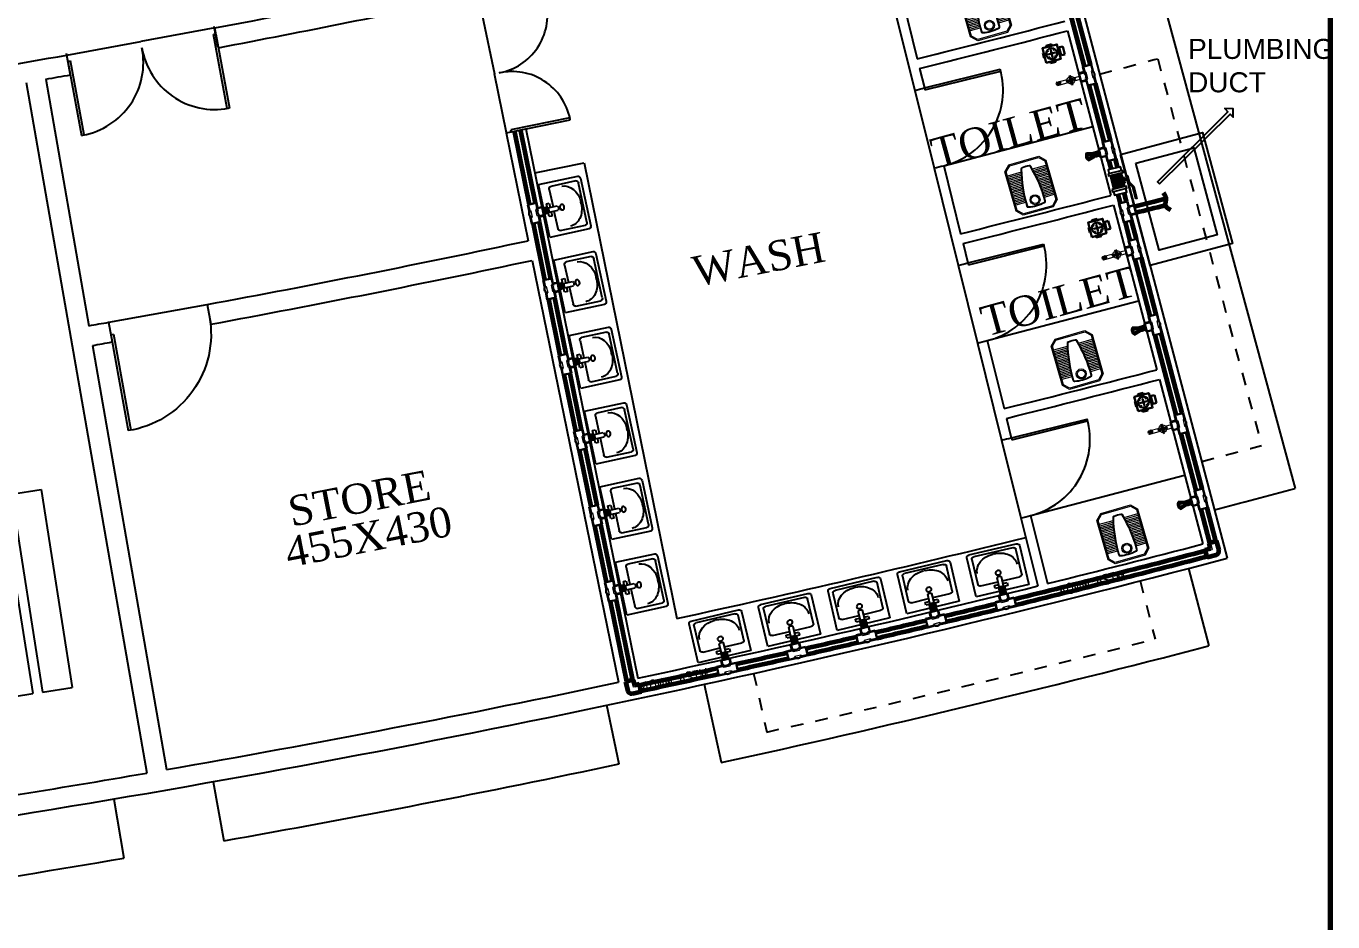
# Model space of a CAD drawing. Header units: metres. Extents: x 159409 to 239023, y 50504 to 95165.
# Drawn here: x 205505 to 206810, y 74891 to 75786 of the extents above; entities that cross this region are included whole.
import ezdxf
from ezdxf.enums import TextEntityAlignment as Align

# ---------------------------------------------------------------- set-up
doc = ezdxf.new("R2010")
doc.units = ezdxf.units.M
doc.header["$MEASUREMENT"] = 0
doc.set_wipeout_variables(frame=1)
doc.linetypes.add('CONTINU', pattern=[0])
doc.linetypes.add('HIDDEN', pattern=[0.125, 0.0625, -0.0625])
for name, color, linetype, lineweight in [('_Annotations', 1, 'Continuous', 25), ('cad-block.com', 7, 'Continuous', 5), ('RJ- ANGLEValve', 1, 'Continuous', 25), ('RJ- D - TEXT', 7, 'Continuous', 20), ('RJ- DRA- FLOOR TRAP', 8, 'Continuous', 30), ('RJ- DRA-WASTE PIPE', 130, 'Continuous', 30), ('RJ- WS - SOLAR HW', 232, 'Continuous', 30), ('RJ- WS- COLD WATER', 152, 'Continuous', 30)]:
    doc.layers.add(name, color=color, linetype=linetype, lineweight=lineweight)
doc.layers.add('A-TEXT', color=3, linetype='Continuous')
doc.layers.add('SANTEH', color=7, linetype='Continuous')
doc.styles.add('RJ', font='romans.shx')
doc.styles.get("Standard").update_dxf_attribs({"font": 'times.ttf', "height": 18})
doc.styles.add('Standard 360', font='arial.ttf')

# ---------------------------------------------------------------- blocks, each defined once
blk = doc.blocks.new('fgds')
at = {"color": 253, "ltscale": 8}
for p, q in [((-348.363, -122.88), (-346.363, -122.88)), ((-348.363, -122.88), (-348.363, -123.33)), ((-346.363, -122.88), (-346.363, -123.33)), ((-348.363, -123.33), (-346.363, -123.33)), ((-348.363, -123.43), (-346.363, -123.43)), ((-348.363, -123.43), (-348.363, -123.73)), ((-346.363, -123.43), (-346.363, -123.73)), ((-348.363, -123.73), (-346.363, -123.73))]:
    blk.add_line(p, q, dxfattribs=at)
blk = doc.blocks.new('rser')
at = {"color": 2}
for p in [(-0.986, 6.93, 9945.752), (-0.986, 5.78, 9945.752), (-0.986, 4.63, 9945.752), (-0.986, 3.48, 9945.752)]:
    blk.add_blockref('fgds', p, dxfattribs=at)
blk = doc.blocks.new('RYTRTRTRTRT')
at = {"color": 8}
for p, q in [((42.518, 61.153), (42.518, 61.753)), ((42.518, 61.753), (42.538, 61.753)), ((42.538, 61.753), (42.538, 61.153)), ((43.718, 61.753), (43.698, 61.753)), ((43.698, 61.753), (43.698, 61.153)), ((43.718, 61.153), (43.718, 61.753)), ((42.518, 61.153), (42.538, 61.153)), ((42.518, 61.103), (43.118, 61.103)), ((43.718, 61.103), (43.118, 61.103)), ((43.718, 61.153), (43.698, 61.153))]:
    blk.add_line(p, q, dxfattribs=at)
for centre, start, end in [((42.528, 61.163), 359.0371, 90), ((43.708, 61.163), 90, 180.9629)]:
    blk.add_arc(centre, 0.59, start, end, dxfattribs=at)
blk = doc.blocks.new('FEGREGRE')
at = {"color": 20, "ltscale": 10}
for p, q in [((357183.6, 114115.5, 0.8), (357203.7, 114038.1, 0.4)), ((356717.1, 113921.6, 0.4), (356700.3, 113999.7, 0.4)), ((356615.1, 113920.1, 0.4), (356602.6, 113978.8, 0.4)), ((356209.8, 113902.5, 0.4), (356220.3, 113843.4, 0.4)), ((356110.4, 113885.1, 0.4), (356120.5, 113826, 0.4))]:
    blk.add_line(p, q, dxfattribs=at)
for centre, radius, start, end in [((353970.4, 126473.1, 0.4), 12848.5, 282.34342, 284.575), ((353970.4, 126473.1, 0.4), 12828.5, 280.10083, 281.89721), ((353970.3, 126473.1, 0.4), 12828.5, 277.85338, 279.64858)]:
    blk.add_arc(centre, radius, start, end, dxfattribs=at)
blk = doc.blocks.new('TRTH')
at = {"color": 42, "ltscale": 8}
for p, q in [((-589.839, -68.759), (-589.839, -67.98)), ((-589.819, -68.759), (-589.819, -67.979)), ((-589.839, -68.759), (-589.819, -68.759)), ((-589.839, -68.859), (-589.039, -68.859))]:
    blk.add_line(p, q, dxfattribs=at)
blk.add_arc((-589.819, -68.759), 0.78, 0, 91.4693, dxfattribs=at)
blk = doc.blocks.new('Rac7')
at = {"color": 0}
for p, q in [((-39501, -24232), (-39501, -23830)), ((-39474, -23808), (-38988, -23808)), ((-39457, -23859), (-39457, -24115)), ((-39032, -23838), (-39430, -23838)), ((-39221, -23855), (-39241, -23855)), ((-39005, -24115), (-39005, -23859)), ((-39005, -23859), (-39005, -23859)), ((-38961, -23830), (-38961, -24232)), ((-39430, -24136), (-39253, -24136)), ((-39253, -24186), (-39253, -24094)), ((-39209, -24186), (-39209, -24094)), ((-39209, -24136), (-39032, -24136)), ((-38961, -24232), (-39501, -24232)), ((-39297, -24164), (-39253, -24164)), ((-39297, -24194), (-39297, -24164)), ((-39165, -24194), (-39297, -24194)), ((-39253, -24186), (-39209, -24186)), ((-39209, -24164), (-39165, -24164)), ((-39165, -24164), (-39165, -24194))]:
    blk.add_line(p, q, dxfattribs=at)
at = {"color": 0, "extrusion": (0, 0, -1)}
for centre, major_axis, start_param, end_param in [((-39474, -23830), (-27, 0), 0, 1.570796), ((-39430, -23859), (-27, 0), 0, 1.570796), ((-39241, -24007), (-194, 0), 0, 1.570796), ((-39221, -24007), (-194, 0), 1.570796, 3.141593), ((-39032, -23859), (-27, 0), 1.570796, 3.141593), ((-38988, -23830), (-27, 0), 1.570796, 3.141593), ((-39430, -24115), (-27, 0), -1.570796, 0), ((-39231, -24104), (-25.3, 0), 0.552816, 2.588777), ((-39032, -24115), (-27, 0), -3.141593, -1.570796)]:
    blk.add_ellipse(centre, major_axis=major_axis, ratio=0.785714, start_param=start_param, end_param=end_param, dxfattribs=at)
blk.add_ellipse((-39231, -24048), major_axis=(-27.9, 0), ratio=0.785714, dxfattribs=at)
blk = doc.blocks.new('A$C48064110')
at = {"lineweight": 5}
for p, q in [((0, 0.467), (0.057, 0.524)), ((0.057, 0.524), (0.367, 0.524)), ((0.367, 0.524), (0.424, 0.467)), ((0, 0.057), (0, 0.467)), ((0.012, 0.462), (0.062, 0.512)), ((0.012, 0.062), (0.012, 0.462)), ((0.114, 0.408), (0.012, 0.408)), ((0.114, 0.392), (0.012, 0.392)), ((0.062, 0.512), (0.362, 0.512)), ((0.31, 0.408), (0.412, 0.408)), ((0.31, 0.392), (0.412, 0.392)), ((0.362, 0.512), (0.412, 0.462)), ((0.412, 0.462), (0.412, 0.062)), ((0.424, 0.467), (0.424, 0.057)), ((0.115, 0.376), (0.012, 0.376)), ((0.115, 0.36), (0.012, 0.36)), ((0.116, 0.344), (0.012, 0.344)), ((0.117, 0.328), (0.012, 0.328)), ((0.119, 0.312), (0.012, 0.312)), ((0.12, 0.296), (0.012, 0.296)), ((0.122, 0.28), (0.012, 0.28)), ((0.124, 0.264), (0.012, 0.264)), ((0.3, 0.264), (0.412, 0.264)), ((0.302, 0.28), (0.412, 0.28)), ((0.304, 0.296), (0.412, 0.296)), ((0.305, 0.312), (0.412, 0.312)), ((0.307, 0.328), (0.412, 0.328)), ((0.308, 0.344), (0.412, 0.344)), ((0.309, 0.376), (0.412, 0.376)), ((0.309, 0.36), (0.412, 0.36)), ((0.126, 0.248), (0.012, 0.248)), ((0.128, 0.232), (0.012, 0.232)), ((0.13, 0.216), (0.012, 0.216)), ((0.133, 0.2), (0.012, 0.2)), ((0.136, 0.184), (0.012, 0.184)), ((0.139, 0.168), (0.012, 0.168)), ((0.142, 0.152), (0.012, 0.152)), ((0.145, 0.136), (0.012, 0.136)), ((0.279, 0.136), (0.412, 0.136)), ((0.282, 0.152), (0.412, 0.152)), ((0.285, 0.168), (0.412, 0.168)), ((0.288, 0.184), (0.412, 0.184)), ((0.291, 0.2), (0.412, 0.2)), ((0.294, 0.216), (0.412, 0.216)), ((0.296, 0.232), (0.412, 0.232)), ((0.298, 0.248), (0.412, 0.248)), ((0.057, 0), (0, 0.057)), ((0.149, 0.12), (0.012, 0.12)), ((0.153, 0.104), (0.012, 0.104)), ((0.062, 0.012), (0.012, 0.062)), ((0.367, 0), (0.057, 0)), ((0.362, 0.012), (0.062, 0.012)), ((0.271, 0.104), (0.412, 0.104)), ((0.275, 0.12), (0.412, 0.12)), ((0.412, 0.062), (0.362, 0.012)), ((0.424, 0.057), (0.367, 0))]:
    blk.add_line(p, q, dxfattribs=at)
for radius in [0.05, 0.038]:
    blk.add_circle((0.212, 0.407), radius, dxfattribs=at)
for centre, radius, start, end in [((0.129, 0.447), 0.015, 90, 187.125), ((1.449, 0.424), 1.335, 179.0958, 195.1543), ((0.129, 0.447), 0.008, 85.2938, 190.1027), ((1.449, 0.424), 1.328, 179.0713, 195.1788), ((0.212, 0.09), 0.381, 77.4091, 102.5909), ((0.212, 0.09), 0.374, 77.2725, 102.7275), ((-1.025, 0.424), 1.328, 344.8212, 0.9287), ((-1.025, 0.424), 1.335, 344.8457, 0.9042), ((0.295, 0.447), 0.008, 349.8973, 94.7062), ((0.295, 0.447), 0.015, 352.875, 90), ((0.175, 0.077), 0.015, 187.125, 270), ((0.175, 0.077), 0.008, 184.1473, 273.2179), ((0.212, 0.305), 0.245, 261.386, 278.614), ((0.212, 0.305), 0.238, 261.2402, 278.7598), ((0.249, 0.077), 0.008, 266.7821, 355.8527), ((0.249, 0.077), 0.015, 270, 352.875)]:
    blk.add_arc(centre, radius, start, end, dxfattribs=at)
blk = doc.blocks.new('Floor trap-3')
at = {"layer": 'RJ- DRA- FLOOR TRAP', "color": 8, "lineweight": 0}
for p, q in [((-7.5, 1.8), (-9, 1.8)), ((-3.8, 9.1), (-3.8, 12.5)), ((-3.8, 9.1), (3.7, 9.1)), ((-3.8, 9.1), (-3.4, 8.7)), ((-3.4, 8.7), (3.4, 8.7)), ((-3.4, 8.7), (-3.4, 7.5)), ((3.7, 9.1), (3.4, 8.7)), ((3.4, 8.7), (3.4, 7.5)), ((3.7, 9.1), (3.7, 12.5)), ((7.5, 1.8), (9, 1.8)), ((-7.5, -3.2), (-9, -3.2)), ((-2.5, -7.5), (-2.5, -8.3)), ((2.5, -7.5), (2.5, -8.3)), ((7.5, -3.2), (9, -3.2))]:
    blk.add_line(p, q, dxfattribs=at)
at = {"layer": 'RJ- DRA- FLOOR TRAP', "color": 11, "lineweight": 30}
for p, q in [((-3.6, 0), (3.6, 0)), ((0, 3.6), (0, -3.6))]:
    blk.add_line(p, q, dxfattribs=at)
at = {"layer": 'RJ- DRA- FLOOR TRAP', "color": 126, "lineweight": 30}
blk.add_lwpolyline([(7.5, -7.5), (7.5, 7.5), (-7.5, 7.5), (-7.5, -7.5)], close=True, dxfattribs=at)
blk.add_circle((0, 0), 5.5, dxfattribs=at)
at = {"layer": 'RJ- DRA- FLOOR TRAP', "lineweight": 30, "extrusion": (0, 0, -1)}
for centre, major_axis, start_param, end_param in [((-4.6, 0), (-0.165, 0.165), 3.141593, 9.424778), ((-3.2, 3.2), (0.165, 0.165), 4.712389, 10.995574), ((0, 4.6), (-0.165, 0.165), 3.141593, 9.424778), ((3.2, 3.2), (-0.165, 0.165), 3.141593, 9.424778), ((4.6, 0), (0.165, 0.165), 4.712389, 10.995574)]:
    blk.add_ellipse(centre, major_axis=major_axis, ratio=1, start_param=start_param, end_param=end_param, dxfattribs=at)
at = {"layer": 'RJ- DRA- FLOOR TRAP', "lineweight": 30}
for centre, major_axis, start_param, end_param in [((-3.2, -3.2), (0.165, -0.165), 4.712389, 10.995574), ((0, -4.6), (-0.165, -0.165), 3.141593, 9.424778), ((3.2, -3.2), (-0.165, -0.165), 3.141593, 9.424778)]:
    blk.add_ellipse(centre, major_axis=major_axis, ratio=1, start_param=start_param, end_param=end_param, dxfattribs=at)
at = {"layer": 'RJ- DRA-WASTE PIPE', "lineweight": 30}
for p, q in [((-7.5, 2.1), (-9, 2.1)), ((-9, -3.4), (-9, 2.1)), ((-4.1, 9.1), (-4.1, 12.5)), ((-4.1, 12.5), (4.1, 12.5)), ((-4.1, 9.1), (-3.8, 8.7)), ((-3.8, 8.7), (-3.8, 7.5)), ((4.1, 9.1), (3.7, 8.7)), ((3.7, 8.7), (3.7, 7.5)), ((4.1, 9.1), (4.1, 12.5)), ((7.5, 2.1), (9, 2.1)), ((9, -3.4), (9, 2.1)), ((-7.5, -3.4), (-9, -3.4)), ((-2.7, -7.5), (-2.7, -8.3)), ((-2.7, -8.3), (2.7, -8.3)), ((2.7, -7.5), (2.7, -8.3)), ((7.5, -3.4), (9, -3.4))]:
    blk.add_line(p, q, dxfattribs=at)
blk = doc.blocks.new('A$C3F2B028C')
at = {"color": 34, "linetype": 'Continuous'}
for points in [[(0, -8), (0, 8)], [(8.1, 5.6), (3.9, 5.6), (3.9, -6.1), (16.2, -6.1), (16.2, 5.6), (11, 5.6)], [(8.1, 3.7), (3.9, 3.7)], [(8.1, 2.5), (8.1, 6.8), (11, 6.8), (11, 2.5)], [(34.5, 7.7), (16.2, 3.7), (11, 3.7)], [(34.5, 3.5), (16.2, 1.7)], [(34.5, -7.7), (16.2, -3.7), (3.9, -3.7)], [(34.5, -3.5), (16.2, -1.7)]]:
    blk.add_lwpolyline(points, dxfattribs=at)
for points in [[(3.9, 5.6, 0.303122), (0, 8)], [(34.5, -10.3, 0.446482), (34.5, 10.3)], [(34.5, -8, 0.372706), (34.5, 8)], [(34.5, -3.4, 0.176556), (34.5, 3.4)], [(0, -8, 0.170448), (3.9, -6.1)]]:
    blk.add_lwpolyline(points, format="xyb", dxfattribs=at)
blk.add_lwpolyline([(34.5, -10.3), (34.5, 10.3), (16.2, 5.7), (16.2, -6.1)], close=True, dxfattribs=at)
for radius in [3.07, 2.68]:
    blk.add_circle((9.5, -0.3), radius, dxfattribs=at)
blk = doc.blocks.new('11')
at = {"layer": 'cad-block.com', "color": 193, "linetype": 'CONTINU'}
for points in [[(2850, 12587), (2850, 12599)], [(2850, 12599), (2879, 12599)], [(2850, 12593), (2924, 12593)], [(2850, 12587), (2879, 12587)], [(2879, 12599), (2887, 12593)], [(2887, 12593), (2879, 12587)], [(2881, 12601), (2881, 12630)], [(2881, 12630), (2893, 12630)], [(2881, 12585), (2893, 12601)], [(2881, 12601), (2887, 12593)], [(2881, 12556), (2881, 12585)], [(2881, 12556), (2893, 12556)], [(2887, 12556), (2887, 12630)], [(2887, 12593), (2895, 12599)], [(2895, 12587), (2887, 12593)], [(2887, 12593), (2893, 12585)], [(2893, 12601), (2893, 12630)], [(2893, 12556), (2893, 12585)], [(2895, 12599), (2924, 12599)], [(2895, 12587), (2924, 12587)], [(2924, 12587), (2924, 12599)]]:
    blk.add_lwpolyline(points, dxfattribs=at)
for points in [[(2881, 12622, 0.299875), (2858, 12599)], [(2858, 12587, 0.299878), (2881, 12563)], [(2881, 12609, 0.21619), (2871, 12599)], [(2871, 12587, 0.216195), (2881, 12577)], [(2881, 12603, 0.131669), (2877, 12599)], [(2881, 12603, 0.138814), (2877, 12599)], [(2877, 12587, 0.131679), (2881, 12582)], [(2877, 12587, 0.138819), (2881, 12582)], [(2879, 12599, 0.414466), (2881, 12601)], [(2881, 12585, 0.414465), (2879, 12587)], [(2917, 12599, 0.299858), (2893, 12622)], [(2903, 12599, 0.216158), (2893, 12609)], [(2898, 12599, 0.131627), (2893, 12603)], [(2898, 12599, 0.13877), (2893, 12603)], [(2893, 12601, 0.41557), (2895, 12599)], [(2895, 12587, 0.414476), (2893, 12585)], [(2893, 12582, 0.131637), (2898, 12587)], [(2893, 12582, 0.138776), (2898, 12587)], [(2893, 12577, 0.216162), (2903, 12587)], [(2893, 12563, 0.299861), (2917, 12587)]]:
    blk.add_lwpolyline(points, format="xyb", dxfattribs=at)
blk = doc.blocks.new('A$C09B008CF')
at = {"ltscale": 10}
h = blk.add_hatch(dxfattribs=at)
h.set_pattern_fill('ANSI31', color=193)
h.set_pattern_definition([(45, (-199988.31619, -111860.95241), (-0.08838834765, 0.08838834765), [])])
edge = h.paths.add_edge_path()
edge.add_arc((9.3, 5.3), 1.57, 0, 360)
at = {"color": 193, "ltscale": 10}
for p, q in [((12.5, 47.9), (6, 47.9)), ((6, 1.5), (7.5, 0)), ((7.5, 0), (11, 0)), ((12.5, 1.5), (11, 0))]:
    blk.add_line(p, q, dxfattribs=at)
for radius in [2.74, 1.57]:
    blk.add_circle((9.3, 5.3), radius, dxfattribs=at)
at = {"layer": 'cad-block.com', "color": 193, "linetype": 'CONTINU'}
for points in [[(6, 36.1), (6, 47.9)], [(12.5, 36.1), (12.5, 47.9)], [(6, 1.5), (6, 22.8)], [(12.5, 1.5), (12.5, 22.8)]]:
    blk.add_lwpolyline(points, dxfattribs=at)
at = {"layer": 'cad-block.com', "color": 193, "linetype": 'CONTINU', "xscale": 0.25, "yscale": 0.25, "zscale": 0.25}
blk.add_blockref('11', (-712.6, -3118.7), dxfattribs=at)
blk = doc.blocks.new('A$C12DB153C')
at = {"linetype": 'Continuous', "ltscale": 10}
for p, q in [((-2.78, 0.53), (-0.73, 0.53)), ((-2.78, -1.99), (-2.78, 0.53)), ((1.26, 2.08), (-1.26, 2.08)), ((-1.26, 2.08), (-1.26, 0.53)), ((0.73, 0.53), (2.8, 0.53)), ((1.26, 2.08), (1.26, 0.53)), ((2.8, -1.99), (2.8, 0.53)), ((-2.78, -1.99), (-0.62, -1.99)), ((0.62, -1.99), (2.8, -1.99))]:
    blk.add_line(p, q, dxfattribs=at)
at = {"color": 8, "linetype": 'Continuous', "lineweight": 0}
for p, q in [((-2.78, 0.26), (-1.19, 0.26)), ((-1, 2.08), (-1, 0.53)), ((0.93, 0), (-0.9, 0)), ((1, 2.08), (1, 0.53)), ((2.8, 0.26), (1.22, 0.26)), ((-2.78, -1.73), (-1.19, -1.73)), ((-0.9, -1.47), (0.93, -1.47)), ((2.8, -1.73), (1.22, -1.73))]:
    blk.add_line(p, q, dxfattribs=at)
for centre, start, end in [((-1.19, -0.03), 5.7392, 90), ((1.22, -0.03), 90, 174.2608), ((-1.19, -1.44), 270, 354.2608), ((1.22, -1.44), 185.7392, 270)]:
    blk.add_arc(centre, 0.293, start, end, dxfattribs=at)
at = {"linetype": 'Continuous', "ltscale": 10, "extrusion": (0, 0, -1)}
for centre, start_param, end_param in [((0, 1.55), 3.309118, 4.544863), ((0, -0.9), 2.9928, 4.847677)]:
    blk.add_ellipse(centre, major_axis=(-0.891, 0.891), ratio=1, start_param=start_param, end_param=end_param, dxfattribs=at)
blk = doc.blocks.new('A$C0C4120B1')
at = {"color": 8, "linetype": 'Continuous', "lineweight": 5}
for p, q in [((7, 13.3), (5.3, 12.8)), ((11.9, 15.4), (7.7, 14.3)), ((8.1, 8.9), (6.6, 8.5)), ((13.5, 9.5), (9.2, 8.4))]:
    blk.add_line(p, q, dxfattribs=at)
for centre, radius, start, end in [((3.9, 10.1), 3.05, 62.0538, 237.3896), ((7.9, 13.4), 0.896, 104.7217, 194.7217), ((9, 9.3), 0.896, 194.7217, 284.7217)]:
    blk.add_arc(centre, radius, start, end, dxfattribs=at)
at = {"layer": 'RJ- WS - SOLAR HW', "color": 8, "linetype": 'Continuous', "lineweight": 5}
for p, q in [((2.7, 5.5), (2.2, 7.6)), ((3.3, 0.2), (2.2, 4.5)), ((7.1, 6.7), (6.6, 8.5)), ((9.2, 1.8), (8.1, 6))]:
    blk.add_line(p, q, dxfattribs=at)
for centre, start, end in [((3.1, 4.7), 110.4609, 194.7217), ((7.2, 5.8), 14.7217, 98.9825)]:
    blk.add_arc(centre, 0.896, start, end, dxfattribs=at)
at = {"layer": 'RJ- WS- COLD WATER', "lineweight": 60}
for p, q in [((11.7, 16.2), (2.9, 13.9)), ((11.7, 16.2), (13.7, 8.7)), ((2.5, 0), (0.1, 9.2)), ((10, 2), (2.5, 0)), ((13.7, 8.7), (8.6, 7.4)), ((10, 2), (8.6, 7.4))]:
    blk.add_line(p, q, dxfattribs=at)
blk.add_arc((3.9, 10.1), 3.85, 104.7217, 194.7217, dxfattribs=at)
blk = doc.blocks.new('20 dia. Ball valve with cPVC MTA 2 nos.')
blk.add_wipeout([(0, 1.15), (-0.73, 1.15), (-0.73, -1.14), (0, -1.14), (0, -1.32), (0.36, -1.32), (0.36, -1), (2.86, -1), (2.86, -1.32), (3.27, -1.32), (3.27, -1.14), (3.94, -1.14), (3.94, 1.15), (3.27, 1.15), (3.27, 1.32), (2.86, 1.32), (2.86, 1), (0.36, 1), (0.36, 1.32), (0, 1.32)]).translate(0, 0, 0)
blk.add_hatch(color=256).paths.add_polyline_path([(0.36, 1), (2.86, 1), (2.86, -1), (0.36, -1)])
blk.add_lwpolyline([(1.18, 1.81), (1.18, 1.97), (2.25, 1.97), (3.27, 2.6), (5.45, 2.6), (5.45, 2.43), (3.32, 2.43), (2.3, 1.81), (1.18, 1.81)])
at = {"elevation": 0}
for points in [[(0, 1.15), (-0.73, 1.15), (-0.73, -1.14), (0, -1.14)], [(3.27, -1.14), (3.94, -1.14), (3.94, 1.15), (3.27, 1.15)]]:
    blk.add_lwpolyline(points, dxfattribs=at)
for points in [[(0, -1.32), (0.36, -1.32), (0.36, 1.32), (0, 1.32)], [(0.36, 1), (2.86, 1), (2.86, -1), (0.36, -1)], [(1.09, 1.2), (2.23, 1.2), (2.23, 1), (1.09, 1)], [(1.53, 1.2), (1.8, 1.2), (1.8, 1.81), (1.53, 1.81)], [(2.86, -1.32), (3.27, -1.32), (3.27, 1.32), (2.86, 1.32)]]:
    blk.add_lwpolyline(points, close=True)

msp = doc.modelspace()

# ---------------------------------------------------------------- linework, layer by layer
at = {"color": 0, "ltscale": 8}
for p, q in [((206283.983, 76849.878, 1.263), (206704.215, 75254.27, 1.263)), ((206544.669, 75781.022, 1.263), (206587.965, 75616.628, 1.263)), ((206590.512, 75606.958, 1.263), (206633.808, 75442.563, 1.263)), ((206636.355, 75432.893, 1.263), (206679.651, 75268.499, 1.263))]:
    msp.add_line(p, q, dxfattribs=at)
at = {"color": 0, "ltscale": 10}
for p, q in [((206380.098, 75811.302, 1.267), (206394.558, 75753.07, 1.269)), ((206370.392, 75808.896, 1.267), (206392.082, 75721.548, 1.27)), ((206641.309, 75806.728, 0.842), (206771.811, 75324.059, 0.842)), ((205696.339, 75765.326, 0.842), (205692.693, 75785.229, 0.842)), ((205696.893, 75763.994, 0.842), (205693.263, 75783.814, 0.842)), ((205548.793, 75738.302, 0.842), (205545.148, 75758.205, 0.842)), ((205549.114, 75736.754, 0.842), (205545.453, 75756.74, 0.842)), ((205524.506, 75732.755, 1.263), (205567.505, 75486.48, 1.272)), ((206396.968, 75743.365, 1.269), (206401.788, 75723.955, 1.27)), ((205504.801, 75729.331, 1.263), (205625.197, 75039.762, 1.288)), ((205984.289, 75679.12, 1.264), (206003.886, 75683.114, 1.268)), ((205984.289, 75679.12, 1.268), (206006.259, 75571.327, 1.272)), ((206003.881, 75683.141, 1.268), (206115.693, 75134.541, 1.287)), ((206012.874, 75639.016, 1.269), (206061.867, 75649.001, 1.275)), ((206061.867, 75649.001, 1.269), (206154.586, 75194.081, 1.286)), ((206411.363, 75643.907, 1.273), (206435.464, 75546.854, 1.276)), ((206421.069, 75646.313, 1.273), (206437.94, 75578.376, 1.275)), ((206440.35, 75568.671, 1.276), (206445.17, 75549.26, 1.276)), ((206010.253, 75551.729, 1.272), (206096.131, 75130.378, 1.287)), ((205685.615, 75507.696, 0.842), (205689.247, 75488.029, 0.842)), ((205587.204, 75489.936, 1.272), (205590.676, 75470.24, 1.272)), ((206464.45, 75471.619, 1.279), (206481.321, 75403.682, 1.281)), ((205570.945, 75466.778, 1.272), (205644.902, 75043.186, 1.288)), ((206454.744, 75469.212, 1.279), (206478.845, 75372.16, 1.283)), ((206483.731, 75393.977, 1.282), (206488.551, 75374.566, 1.283)), ((206498.126, 75294.518, 1.285), (206514.996, 75226.581, 1.288)), ((206507.832, 75296.924, 1.285), (206524.702, 75228.988, 1.288))]:
    msp.add_line(p, q, dxfattribs=at)
at = {"color": 0, "linetype": 'HIDDEN', "ltscale": 200}
for p, q in [((206634.732, 75753.172, 0.842), (206738.494, 75366.864, 0.842)), ((206617.239, 75231.69, 1.264), (206632.111, 75173.562, 0.842)), ((206231.218, 75139.29, 0.842), (206244.277, 75080.729, 0.842))]:
    msp.add_line(p, q, dxfattribs=at)
at = {"color": 7, "ltscale": 10}
for p, q in [((206421.085, 75646.306, 1.697), (206569.832, 75685.481, 1.263)), ((206464.467, 75471.612, 1.697), (206615.67, 75511.434, 1.263)), ((206507.864, 75296.922, 2.138), (206661.508, 75337.387, 1.263))]:
    msp.add_line(p, q, dxfattribs=at)
at = {"color": 6, "const_width": 5.123}
msp.add_lwpolyline([(206807.05, 78029.391), (206807.05, 73287.566), (200063.3, 73287.566), (200063.3, 78029.391)], close=True, dxfattribs=at)
at = {"color": 0, "ltscale": 10}
for radius, start, end in [(12028.5, 280.7374967, 284.6592016), (12048.5, 280.7369021, 281.9954735), (12208.5, 283.9459186, 284.6606886), (12218.5, 283.94592, 284.6606886), (12028.5, 279.3128445, 280.0217136), (12048.5, 279.9037719, 280.0223073), (12238.5, 283.8990273, 283.9459201), (12318.5, 283.8990273, 283.9459208), (12388.5, 283.9459186, 284.6619804), (12398.5, 283.9459214, 284.6620552), (12298.5, 280.4628285, 281.9858064), (12318.5, 280.4620721, 281.98505), (12418.5, 283.8997095, 283.9459216), (12298.5, 279.9037719, 279.9969472), (12318.5, 279.9037719, 279.9969472), (12498.5, 283.8997095, 283.9459222), (12568.5, 283.9459227, 284.66331), (12578.5, 283.9459228, 284.6633828), (12598.5, 283.9003722, 283.945923), (12718.5, 284.7544877, 285.1296178), (12678.5, 283.9003722, 283.9459236), (12698.5, 282.28699, 283.9009809), (12748.5, 283.9459241, 284.6646022), (12768.5, 279.1997112, 284.7550704), (12748.5, 282.059251, 283.9009809), (12748.5, 279.9037719, 281.9693613), (12748.5, 279.2004152, 279.8138856)]:
    msp.add_arc((203452.237, 87601.708, 0.842), radius, start, end, dxfattribs=at)
at = {"color": 0, "linetype": 'HIDDEN', "ltscale": 200}
for radius, start, end in [(12268.5, 284.7544739, 285.0346857), (12668.5, 284.7544877, 285.0346857), (12828.5, 282.5706633, 284.3518467)]:
    msp.add_arc((203452.237, 87601.708, 0.842), radius, start, end, dxfattribs=at)
at = {"layer": '_Annotations', "elevation": 1.263}
msp.add_lwpolyline([(206636.599, 75628.105), (206706.997, 75697.908), (206710.186, 75694.692), (206710.222, 75703.232), (206701.682, 75703.268), (206704.871, 75700.052), (206634.473, 75630.249)], close=True, dxfattribs=at)
at = {"layer": '_Annotations', "color": 31, "elevation": 1.263}
for points in [[(206597.489, 75657.571), (206679.593, 75679.571), (206709.357, 75568.49), (206627.253, 75546.49)], [(206612.798, 75648.733), (206670.754, 75664.262), (206694.048, 75577.328), (206636.092, 75561.799)]]:
    msp.add_lwpolyline(points, close=True, dxfattribs=at)
at = {"layer": 'RJ- WS- COLD WATER', "lineweight": 60}
for p, q in [((206540.136, 75825.166, 0.842), (206561.121, 75745.487, 0.842)), ((206546.253, 75826.78, 0.842), (206567.238, 75747.101, 0.842)), ((206566.095, 75726.599, 0.842), (206581.005, 75669.989, 0.842)), ((206572.212, 75728.213, 0.842), (206587.121, 75671.604, 0.842)), ((205992.366, 75679.805, 0.806), (206007.084, 75607.595, 0.808)), ((205998.304, 75681.165, 0.806), (206013.032, 75608.903, 0.808)), ((206585.979, 75651.102, 0.842), (206597.132, 75608.754, 0.842)), ((206592.096, 75652.716, 0.842), (206603.249, 75610.368, 0.842)), ((206025.373, 75603.537, 0.827), (206021.294, 75602.525, 0.827)), ((206010.985, 75588.454, 0.809), (206022.461, 75532.149, 0.811)), ((206016.933, 75589.762, 0.809), (206028.409, 75533.457, 0.811)), ((206026.094, 75600.209, 0.827), (206022.001, 75599.309, 0.827)), ((206602.106, 75589.866, 0.842), (206606.959, 75571.44, 0.842)), ((206608.223, 75591.48, 0.842), (206613.076, 75573.054, 0.842)), ((206611.934, 75552.552, 0.842), (206626.843, 75495.942, 0.842)), ((206618.051, 75554.166, 0.842), (206632.96, 75497.557, 0.842)), ((206040.75, 75528.091, 0.83), (206036.671, 75527.079, 0.83)), ((206041.471, 75524.763, 0.83), (206037.378, 75523.863, 0.83)), ((206026.362, 75513.009, 0.812), (206037.838, 75456.704, 0.814)), ((206032.31, 75514.316, 0.812), (206043.786, 75458.011, 0.814)), ((206631.817, 75477.054, 0.842), (206652.798, 75397.393, 0.842)), ((206637.934, 75478.669, 0.842), (206658.915, 75399.007, 0.842)), ((206056.127, 75452.645, 0.832), (206052.048, 75451.634, 0.832)), ((206056.848, 75449.317, 0.832), (206052.755, 75448.417, 0.832)), ((206041.739, 75437.563, 0.814), (206053.215, 75381.258, 0.816)), ((206047.687, 75438.871, 0.814), (206059.163, 75382.566, 0.816)), ((206663.889, 75380.119, 0.842), (206678.798, 75323.509, 0.842)), ((206071.504, 75377.199, 0.835), (206067.425, 75376.188, 0.835)), ((206072.225, 75373.871, 0.835), (206068.132, 75372.972, 0.835)), ((206657.772, 75378.505, 0.842), (206672.682, 75321.895, 0.842)), ((206057.116, 75362.117, 0.817), (206068.592, 75305.812, 0.819)), ((206063.064, 75363.425, 0.817), (206074.54, 75307.12, 0.819)), ((206086.881, 75301.754, 0.838), (206082.802, 75300.742, 0.838)), ((206677.656, 75303.007, 0.842), (206686.44, 75269.654, 0.842)), ((206683.773, 75304.621, 0.842), (206692.538, 75271.34, 0.842)), ((206078.441, 75287.979, 0.82), (206089.917, 75231.674, 0.822)), ((206087.602, 75298.426, 0.838), (206083.509, 75297.526, 0.838)), ((206072.493, 75286.671, 0.82), (206083.968, 75230.366, 0.822)), ((206102.257, 75226.308, 0.84), (206098.179, 75225.296, 0.84)), ((206102.978, 75222.98, 0.84), (206098.886, 75222.08, 0.84)), ((206476.888, 75225.957, 0.844), (206478.954, 75217.641, 0.844)), ((206480.315, 75226.767, 0.844), (206482.15, 75218.435, 0.844)), ((206087.87, 75211.226, 0.822), (206104.179, 75131.205, 0.825)), ((206093.818, 75212.533, 0.822), (206110.117, 75132.565, 0.825)), ((206411.025, 75210.029, 0.844), (206412.856, 75201.72, 0.844)), ((206407.6, 75209.219, 0.844), (206409.66, 75200.926, 0.844)), ((206338.317, 75192.482, 0.844), (206340.275, 75184.604, 0.844)), ((206341.732, 75193.29, 0.844), (206343.471, 75185.397, 0.844)), ((206268.878, 75176.389, 0.844), (206270.836, 75168.51, 0.844)), ((206272.293, 75177.197, 0.844), (206274.032, 75169.304, 0.844)), ((206199.767, 75160.033, 0.844), (206201.472, 75152.841, 0.844)), ((206202.863, 75160.766, 0.844), (206204.683, 75153.547, 0.844))]:
    msp.add_line(p, q, dxfattribs=at)
for centre, start, end in [((203454.031, 87594.836, 0.825), 283.7844784, 284.6689876), ((203455.462, 87589.074, 0.825), 283.7844784, 284.6696863), ((203454.031, 87594.836, 0.825), 283.4641167, 283.6966946), ((203455.462, 87589.074, 0.825), 283.4641167, 283.6966946), ((203454.031, 87594.836, 0.825), 283.1437693, 283.3763298), ((203455.462, 87589.074, 0.825), 283.1437693, 283.3763298), ((203454.031, 87594.836, 0.825), 282.8234105, 283.0559764), ((203455.462, 87589.074, 0.825), 282.8234105, 283.0559764), ((203454.031, 87594.836, 0.825), 282.5029965, 282.7356089), ((203454.031, 87594.836, 0.825), 282.059251, 282.4152132), ((203455.462, 87589.074, 0.825), 282.5022775, 282.7356089), ((203455.462, 87589.074, 0.825), 282.059251, 282.4144943)]:
    msp.add_arc(centre, 12748.5, start, end, dxfattribs=at)
msp.add_spline([(206640.135, 75619.158, 0.83), (206642.755, 75614.36, 0.83), (206642.3, 75606.502, 0.83), (206647.331, 75602.115, 0.83)], degree=3, dxfattribs=at)

# ---------------------------------------------------------------- block references
at = {"color": 7, "xscale": 99.99999999999996, "yscale": 99.99999999999996, "zscale": 99.99999999999996, "rotation": 195.9282217796217}
for p in [(206475.873, 75831.419, 0.421), (206521.429, 75657.279), (206567.559, 75483.289, 0.421), (206613.124, 75309.152)]:
    msp.add_blockref('A$C48064110', p, dxfattribs=at)
at = {"color": 4, "ltscale": 10, "xscale": 100.0000408489475, "yscale": 100.0000408489475, "zscale": 100.0000408489475, "rotation": 281.6007146226096}
msp.add_blockref('RYTRTRTRTRT', (199119.801, 78732.905, 1.264), dxfattribs=at)
at = {"color": 4}
for name, p, xscale, yscale, zscale, rotation in [('RYTRTRTRTRT', (209537.566, 84275.816, 0.842), 125.2224257317921, 125.2224257317921, 125.2224257317921, 190.4749571081596), ('TRTH', (227303.299, 20140.589, 1.697), 99.99999999999996, 99.99999999999996, 99.99999999999996, 283.9590990273802), ('TRTH', (227346.681, 19965.895, 1.697), 99.99999999999996, 99.99999999999996, 99.99999999999996, 283.9590990273802), ('TRTH', (279674.996, 80113.735, 1.272), -125.0021863920089, 125.0021863920089, 125.0021863920089, 190.2298877583623), ('TRTH', (227390.078, 19791.205, 2.138), 99.99999999999996, 99.99999999999996, 99.99999999999996, 283.9590990273802)]:
    msp.add_blockref(name, p, dxfattribs=dict(at, xscale=xscale, yscale=yscale, zscale=zscale, rotation=rotation))
at = {"color": 6, "ltscale": 10, "xscale": -0.4999999999999982, "yscale": 0.4999999999999997, "zscale": 0.4999999999999999, "rotation": 285.5567615154825}
for p in [(206535.161, 75723.336, 1.263), (206581, 75549.289, 1.263), (206626.838, 75375.242, 1.263)]:
    msp.add_blockref('A$C09B008CF', p, dxfattribs=at)
at = {"color": 2, "xscale": -99.99999999999999, "yscale": 100, "zscale": 100, "rotation": 98.94537606925056}
msp.add_blockref('rser', (199073.208, 38943.1, -994574.329), dxfattribs=at)
at = {"color": 6, "ltscale": 10, "rotation": 180.7294950891182}
msp.add_blockref('A$C0C4120B1', (206695.729, 75271.554, 0.842), dxfattribs=at)
at = {"color": 1}
msp.add_blockref('FEGREGRE', (-150518.101, -38871.371, 0.421), dxfattribs=at)
at = {"color": 6, "ltscale": 10, "xscale": -1, "rotation": 207.6246835523657}
msp.add_blockref('A$C0C4120B1', (206101.151, 75129.851, 0.825), dxfattribs=at)
at = {"layer": 'RJ- ANGLEValve', "linetype": 'Continuous', "ltscale": 0.02, "xscale": 0.3633750001504086, "yscale": 0.3633749999623979, "zscale": 0.3633749999999993, "rotation": 196.583863820242}
for p in [(206576.595, 75658.637, 0.842), (206622.434, 75484.59, 0.842), (206668.272, 75310.543, 0.842)]:
    msp.add_blockref('A$C3F2B028C', p, dxfattribs=at)
at = {"layer": 'RJ- DRA- FLOOR TRAP', "rotation": 284.5592846832402}
for p in [(206528.771, 75758.272, -0.421), (206574.328, 75584.132, -0.421), (206620.457, 75410.143)]:
    msp.add_blockref('Floor trap-3', p, dxfattribs=at)
at = {"layer": 'RJ- WS- COLD WATER', "linetype": 'Continuous', "ltscale": 10, "zscale": 3.49923374045335}
for p, xscale, yscale, rotation in [((206564.132, 75736.227, 1.263), -3.499233740472019, 3.499233740446655, 104.78319367335), ((206583.984, 75660.721, 0.842), -3.499233740472019, 3.499233740446655, 104.78319367335), ((206014.539, 75599.28, 0.808), 3.499233740472018, 3.499233740446655, 282.4000724680761), ((206609.97, 75562.179, 1.263), -3.499233740472019, 3.499233740446655, 104.78319367335), ((206029.916, 75523.834, 0.811), 3.499233740472018, 3.499233740446655, 282.4000724680761), ((206629.822, 75486.673, 0.842), -3.499233740472019, 3.499233740446655, 104.78319367335), ((206045.293, 75448.388, 0.814), 3.499233740472018, 3.499233740446655, 282.4000724680761), ((206655.809, 75388.132, 1.263), -3.499233740472019, 3.499233740446655, 104.78319367335), ((206060.669, 75372.942, 0.816), 3.499233740472018, 3.499233740446655, 282.4000724680761), ((206675.661, 75312.626, 0.842), -3.499233740472019, 3.499233740446655, 104.78319367335), ((206076.046, 75297.497, 0.819), 3.499233740472018, 3.499233740446655, 282.4000724680761), ((206091.423, 75222.051, 0.822), 3.499233740472018, 3.499233740446655, 282.4000724680761), ((206482.241, 75210.941, 0.825), -3.499233740472016, 3.499233740446654, 13.95093394975308), ((206412.946, 75194.226, 0.825), -3.499233740472016, 3.499233740446654, 13.95093394975308), ((206343.561, 75177.904, 0.825), -3.499233740472016, 3.499233740446654, 13.95093394975308), ((206274.122, 75161.81, 0.825), -3.499233740472016, 3.499233740446654, 13.95093394975308), ((206204.577, 75146.08, 0.825), -3.499233740472016, 3.499233740446654, 12.4068828579787)]:
    msp.add_blockref('A$C12DB153C', p, dxfattribs=dict(at, xscale=xscale, yscale=yscale, rotation=rotation))
at = {"layer": 'SANTEH', "xscale": 0.09999999999999991, "yscale": 0.09999999999999991, "zscale": 0.09999999999999991}
for p, rotation in [((209220.924, 72280.007, 1.292), 282.2245795814267), ((209236.301, 72204.562, 1.295), 282.2245795814267), ((209251.678, 72129.116, 1.297), 282.2245795814267), ((209267.055, 72053.67, 1.3), 282.2245795814267), ((209282.432, 71978.224, 1.303), 282.2245795814267), ((209739.214, 78483.415, 0.844), 13.31464389496866), ((209297.809, 71902.778, 1.305), 282.2245795814267), ((209669.927, 78466.678, 0.844), 13.31464389496866), ((209600.641, 78449.94, 0.844), 13.31464389496866), ((209531.202, 78433.847, 0.844), 13.31464389496866), ((209461.839, 78417.432, 0.844), 13.31464389496866)]:
    msp.add_blockref('Rac7', p, dxfattribs=dict(at, rotation=rotation))

# ---------------------------------------------------------------- texts
at = {"layer": '_Annotations', "insert": (206665.072, 75772.925, 1.263), "char_height": 8.45393, "attachment_point": 1, "style": 'Standard 360'}
msp.add_mtext('{\\H2.3658x;PLUMBING \\PDUCT}', dxfattribs=at)
at = {"layer": 'A-TEXT'}
for s, rotation, p in [('TOILET', 15.358625, (206486.018, 75678.598, 1.697)), ('WASH', 11.071524, (206236.237, 75552.729, 0.421)), ('TOILET', 15.358625, (206535.627, 75510.795, 0.838)), ('STORE', 11.071524, (205837.465, 75314.228, 0.421)), ('455X430', 11.071524, (205846.614, 75275.84, 0.421))]:
    msp.add_text(s, height=30, rotation=rotation, dxfattribs=at).set_placement(p, align=Align.MIDDLE)
at = {"layer": 'RJ- D - TEXT', "lineweight": 20, "style": 'RJ', "width": 0.9}
for rotation, p in [(13.894586, (206537.208, 75216.584, 0.825)), (12.557866, (206120.683, 75120.235, 0.825))]:
    msp.add_text('40%%Cw ASTM', height=10, rotation=rotation, dxfattribs=at).set_placement(p)

# ---------------------------------------------------------------- next in the draw order: block references
at = {"xscale": 5.596531250308938, "yscale": 5.596531250308938, "zscale": 5.596531250308938, "rotation": 283.6463893490156}
msp.add_blockref('20 dia. Ball valve with cPVC MTA 2 nos.', (206592.424, 75639.819, 0.85), dxfattribs=at)

# ---------------------------------------------------------------- next in the draw order: linework, layer by layer
at = {"layer": 'RJ- WS- COLD WATER', "lineweight": 60}
for centre, end in [((203623.242, 87638.631, 0.83), 284.0957654), ((203624.839, 87632.579, 1.263), 284.0852745)]:
    msp.add_arc(centre, 12398.5, 283.9459214, end, dxfattribs=at)

# ---------------------------------------------------------------- next in the draw order: block references
at = {"layer": 'RJ- WS- COLD WATER', "linetype": 'Continuous', "ltscale": 10, "xscale": 3.499233740472019, "yscale": 3.499233740446655, "zscale": 3.49923374045335, "rotation": 284.7831936734706}
msp.add_blockref('A$C12DB153C', (206605.1, 75600.802, 1.263), dxfattribs=at)

doc.saveas('drawing.dxf')
